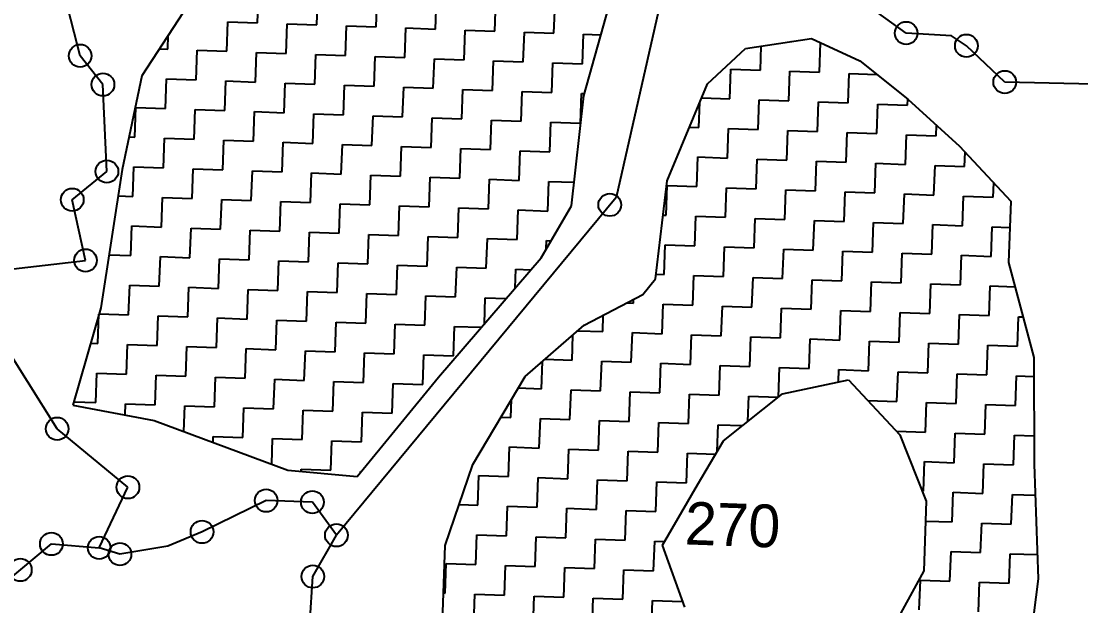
# Model space of a CAD drawing. Header units: metres. Extents: x 287345 to 291891, y 1993918 to 1999987.
# Drawn here: x 288896.2 to 289255.8, y 1998551.1 to 1998749.5 of the extents above; entities that cross this region are included whole.
import ezdxf
from ezdxf.enums import TextEntityAlignment as Align

# ---------------------------------------------------------------- set-up
doc = ezdxf.new("R2010")
doc.units = ezdxf.units.M
doc.header["$MEASUREMENT"] = 0
for name, color, linetype in [('POLY_HATCH', 12, 'Continuous'), ('POLY_PARCEL', 6, 'Continuous'), ('TEXT_PARCEL', 7, 'Continuous')]:
    doc.layers.add(name, color=color, linetype=linetype)
doc.styles.add('TEXT_MAP', font='')
doc.styles.get('TEXT_MAP').set_extended_font_data('Kruti Dev 050')

msp = doc.modelspace()

# ---------------------------------------------------------------- linework, layer by layer
for centre in [(289196.5, 1998745.44), (289216.94, 1998741.15), (288916.24, 1998737.74), (289229.96, 1998728.82), (288923.98, 1998727.96), (288925.31, 1998698.46), (288913.56, 1998688.9), (289095.94, 1998687.14), (288918.06, 1998668.31), (288908.44, 1998611.16), (288932.45, 1998591.3), (288979.36, 1998586.79), (288995.03, 1998586.24), (288957.59, 1998576.16), (289003.19, 1998575.02), (288906.48, 1998572.06), (288922.69, 1998570.74), (288929.75, 1998568.59), (288895.93, 1998563.25), (288995.18, 1998561.01)]:
    msp.add_circle(centre, 3.85)
at = {"layer": 'POLY_HATCH'}
for p, q in [((289087.08, 1998724.2), (289102.98, 1998780.62)), ((288954.8, 1998758.07), (288937.15, 1998730.9)), ((289142.04, 1998740.22), (289164.4, 1998743.6)), ((289164.4, 1998743.6), (289180.82, 1998736.07)), ((289129.1, 1998728.17), (289142.04, 1998740.22)), ((289180.82, 1998736.07), (289197.04, 1998722.99)), ((288937.15, 1998730.9), (288930.47, 1998699.17)), ((289115.42, 1998695.31), (289129.1, 1998728.17)), ((289082.98, 1998686.83), (289087.08, 1998724.2)), ((289197.04, 1998722.99), (289214.56, 1998707.09)), ((289214.56, 1998707.09), (289231.97, 1998688.4)), ((288930.47, 1998699.17), (288923.25, 1998652.18)), ((289111.46, 1998662.1), (289115.42, 1998695.31)), ((289072.62, 1998669.13), (289082.98, 1998686.83)), ((289231.97, 1998688.4), (289231.23, 1998667.59)), ((289037.82, 1998628.67), (289072.62, 1998669.13)), ((289231.23, 1998667.59), (289239.82, 1998635.32)), ((289107.1, 1998656.69), (289111.46, 1998662.1)), ((289087.27, 1998646.28), (289107.1, 1998656.69)), ((288923.25, 1998652.18), (288913.73, 1998619.17)), ((289067.19, 1998628.92), (289087.27, 1998646.28)), ((289239.82, 1998635.32), (289239.94, 1998599.19)), ((289010.21, 1998594.91), (289037.82, 1998628.67)), ((289049.44, 1998598.98), (289067.19, 1998628.92)), ((289154.57, 1998623.05), (289176.99, 1998627.82)), ((289176.99, 1998627.82), (289194.4, 1998609.14)), ((289134.54, 1998607.09), (289154.57, 1998623.05)), ((288913.73, 1998619.17), (288941.36, 1998614.02)), ((288941.36, 1998614.02), (288986.65, 1998597.13)), ((289125.67, 1998592.11), (289134.54, 1998607.09)), ((289194.4, 1998609.14), (289203.34, 1998586.59)), ((288986.65, 1998597.13), (289010.21, 1998594.91)), ((289040.13, 1998571.52), (289049.44, 1998598.98)), ((289239.94, 1998599.19), (289241.34, 1998560.23)), ((289113.83, 1998571.69), (289125.67, 1998592.11)), ((289203.34, 1998586.59), (289202.5, 1998562.99)), ((289039, 1998539.6), (289040.13, 1998571.52)), ((289121.42, 1998550.58), (289113.83, 1998571.69)), ((289202.5, 1998562.99), (289189.12, 1998538.45)), ((289241.34, 1998560.23), (289237.53, 1998531.18))]:
    msp.add_line(p, q, dxfattribs=at)
at = {"layer": 'POLY_HATCH', "linetype": 'Continuous'}
for p, q in [((288976.46, 1998748.95), (288976.81, 1998759)), ((288996.57, 1998748.23), (288996.92, 1998758.29)), ((289016.68, 1998747.52), (289017.03, 1998757.58)), ((289036.78, 1998746.81), (289037.14, 1998756.87)), ((289056.89, 1998746.1), (289057.25, 1998756.15)), ((289077, 1998745.39), (289077.36, 1998755.44)), ((288966.05, 1998739.25), (288966.4, 1998749.3)), ((288966.4, 1998749.3), (288976.46, 1998748.95)), ((288986.16, 1998738.54), (288986.51, 1998748.59)), ((288986.51, 1998748.59), (288996.57, 1998748.23)), ((289006.27, 1998737.82), (289006.62, 1998747.88)), ((289006.62, 1998747.88), (289016.68, 1998747.52)), ((289026.37, 1998737.11), (289026.73, 1998747.17)), ((289026.73, 1998747.17), (289036.78, 1998746.81)), ((288945.94, 1998739.96), (288946.11, 1998744.68)), ((289046.48, 1998736.4), (289046.84, 1998746.46)), ((289046.84, 1998746.46), (289056.89, 1998746.1)), ((289066.59, 1998735.69), (289066.95, 1998745.74)), ((289066.95, 1998745.74), (289077, 1998745.39)), ((289086.7, 1998734.98), (289087.06, 1998745.03)), ((289087.06, 1998745.03), (289092.89, 1998744.83)), ((288943.1, 1998740.06), (288945.94, 1998739.96)), ((289147.03, 1998732.84), (289147.32, 1998741.02)), ((289157.4, 1998742.54), (289157.44, 1998742.54)), ((289157.44, 1998742.54), (289157.44, 1998742.55)), ((289167.14, 1998732.13), (289167.49, 1998742.18)), ((288955.64, 1998729.55), (288955.99, 1998739.6)), ((288955.99, 1998739.6), (288966.05, 1998739.25)), ((288975.75, 1998728.84), (288976.1, 1998738.89)), ((288976.1, 1998738.89), (288986.16, 1998738.54)), ((288995.86, 1998728.13), (288996.21, 1998738.18)), ((288996.21, 1998738.18), (289006.27, 1998737.82)), ((289015.96, 1998727.41), (289016.32, 1998737.47)), ((289016.32, 1998737.47), (289026.37, 1998737.11)), ((289036.07, 1998726.7), (289036.43, 1998736.76)), ((289036.43, 1998736.76), (289046.48, 1998736.4)), ((289056.18, 1998725.99), (289056.54, 1998736.04)), ((289056.54, 1998736.04), (289066.59, 1998735.69)), ((289076.29, 1998725.28), (289076.65, 1998735.33)), ((289076.65, 1998735.33), (289086.7, 1998734.98)), ((289136.62, 1998723.14), (289136.97, 1998733.2)), ((289136.97, 1998733.2), (289147.03, 1998732.84)), ((288945.23, 1998719.85), (288945.58, 1998729.9)), ((288945.58, 1998729.9), (288955.64, 1998729.55)), ((288965.34, 1998719.14), (288965.69, 1998729.19)), ((288965.69, 1998729.19), (288975.75, 1998728.84)), ((289156.73, 1998722.43), (289157.08, 1998732.49)), ((289157.08, 1998732.49), (289167.14, 1998732.13)), ((289176.84, 1998721.72), (289177.19, 1998731.78)), ((289177.19, 1998731.78), (289186.56, 1998731.44)), ((288985.44, 1998718.43), (288985.8, 1998728.48)), ((288985.8, 1998728.48), (288995.86, 1998728.13)), ((289005.55, 1998717.71), (289005.91, 1998727.77)), ((289005.91, 1998727.77), (289015.96, 1998727.41)), ((289025.66, 1998717), (289026.02, 1998727.06)), ((289026.02, 1998727.06), (289036.07, 1998726.7)), ((289045.77, 1998716.29), (289046.13, 1998726.35)), ((289046.13, 1998726.35), (289056.18, 1998725.99)), ((289065.88, 1998715.58), (289066.24, 1998725.63)), ((289066.24, 1998725.63), (289076.29, 1998725.28)), ((289085.99, 1998714.87), (289086.35, 1998724.92)), ((289086.35, 1998724.92), (289087.28, 1998724.89)), ((289126.21, 1998713.45), (289126.51, 1998721.96)), ((289127.14, 1998723.48), (289136.62, 1998723.14)), ((289146.32, 1998712.73), (289146.67, 1998722.79)), ((289146.67, 1998722.79), (289156.73, 1998722.43)), ((289166.43, 1998712.02), (289166.78, 1998722.08)), ((289166.78, 1998722.08), (289176.84, 1998721.72)), ((289196.94, 1998721.01), (289197.02, 1998723.01)), ((288934.82, 1998710.15), (288935.17, 1998720.21)), ((288935.17, 1998720.21), (288945.23, 1998719.85)), ((288954.93, 1998709.44), (288955.28, 1998719.49)), ((288955.28, 1998719.49), (288965.34, 1998719.14)), ((288975.03, 1998708.73), (288975.39, 1998718.78)), ((288975.39, 1998718.78), (288985.44, 1998718.43)), ((289186.53, 1998711.31), (289186.89, 1998721.37)), ((289186.89, 1998721.37), (289196.94, 1998721.01)), ((288995.14, 1998708.02), (288995.5, 1998718.07)), ((288995.5, 1998718.07), (289005.55, 1998717.71)), ((289015.25, 1998707.3), (289015.61, 1998717.36)), ((289015.61, 1998717.36), (289025.66, 1998717)), ((289035.36, 1998706.59), (289035.72, 1998716.65)), ((289035.72, 1998716.65), (289045.77, 1998716.29)), ((289055.47, 1998705.88), (289055.83, 1998715.94)), ((289055.83, 1998715.94), (289065.88, 1998715.58)), ((289075.58, 1998705.17), (289075.94, 1998715.22)), ((289075.94, 1998715.22), (289085.99, 1998714.87)), ((289123.01, 1998713.56), (289126.21, 1998713.45)), ((289135.91, 1998703.04), (289136.26, 1998713.09)), ((289136.26, 1998713.09), (289146.32, 1998712.73)), ((289156.02, 1998702.32), (289156.37, 1998712.38)), ((289156.37, 1998712.38), (289166.43, 1998712.02)), ((289176.12, 1998701.61), (289176.48, 1998711.67)), ((289176.48, 1998711.67), (289186.53, 1998711.31)), ((289206.64, 1998710.6), (289206.77, 1998714.16)), ((288932.8, 1998710.22), (288934.82, 1998710.15)), ((288944.52, 1998699.74), (288944.87, 1998709.8)), ((288944.87, 1998709.8), (288954.93, 1998709.44)), ((288964.62, 1998699.03), (288964.98, 1998709.08)), ((288964.98, 1998709.08), (288975.03, 1998708.73)), ((288984.73, 1998698.32), (288985.09, 1998708.37)), ((288985.09, 1998708.37), (288995.14, 1998708.02)), ((289004.84, 1998697.61), (289005.2, 1998707.66)), ((289005.2, 1998707.66), (289015.25, 1998707.3)), ((289196.23, 1998700.9), (289196.59, 1998710.95)), ((289196.59, 1998710.95), (289206.64, 1998710.6)), ((289024.95, 1998696.89), (289025.31, 1998706.95)), ((289025.31, 1998706.95), (289035.36, 1998706.59)), ((289045.06, 1998696.18), (289045.42, 1998706.24)), ((289045.42, 1998706.24), (289055.47, 1998705.88)), ((289065.17, 1998695.47), (289065.52, 1998705.53)), ((289065.52, 1998705.53), (289075.58, 1998705.17)), ((289216.34, 1998700.19), (289216.51, 1998704.99)), ((289125.5, 1998693.34), (289125.85, 1998703.39)), ((289125.85, 1998703.39), (289135.91, 1998703.04)), ((289145.61, 1998692.62), (289145.96, 1998702.68)), ((289145.96, 1998702.68), (289156.02, 1998702.32)), ((289165.71, 1998691.91), (289166.07, 1998701.97)), ((289166.07, 1998701.97), (289176.12, 1998701.61)), ((289185.82, 1998691.2), (289186.18, 1998701.26)), ((289186.18, 1998701.26), (289196.23, 1998700.9)), ((289205.93, 1998690.49), (289206.29, 1998700.54)), ((289206.29, 1998700.54), (289216.34, 1998700.19)), ((288934.1, 1998690.04), (288934.46, 1998700.1)), ((288934.46, 1998700.1), (288944.52, 1998699.74)), ((288954.21, 1998689.33), (288954.57, 1998699.38)), ((288954.57, 1998699.38), (288964.62, 1998699.03)), ((288974.32, 1998688.62), (288974.68, 1998698.67)), ((288974.68, 1998698.67), (288984.73, 1998698.32)), ((288994.43, 1998687.91), (288994.79, 1998697.96)), ((288994.79, 1998697.96), (289004.84, 1998697.61)), ((289014.54, 1998687.2), (289014.9, 1998697.25)), ((289014.9, 1998697.25), (289024.95, 1998696.89)), ((289034.65, 1998686.48), (289035.01, 1998696.54)), ((289035.01, 1998696.54), (289045.06, 1998696.18)), ((289054.76, 1998685.77), (289055.11, 1998695.83)), ((289055.11, 1998695.83), (289065.17, 1998695.47)), ((289074.87, 1998685.06), (289075.22, 1998695.12)), ((289075.22, 1998695.12), (289083.85, 1998694.81)), ((289115.09, 1998683.64), (289115.44, 1998693.69)), ((289115.44, 1998693.69), (289125.5, 1998693.34)), ((289226.04, 1998689.78), (289226.21, 1998694.58)), ((288929.09, 1998690.22), (288934.1, 1998690.04)), ((288943.8, 1998679.63), (288944.16, 1998689.69)), ((288944.16, 1998689.69), (288954.21, 1998689.33)), ((289135.19, 1998682.93), (289135.55, 1998692.98)), ((289135.55, 1998692.98), (289145.61, 1998692.62)), ((289155.3, 1998682.21), (289155.66, 1998692.27)), ((289155.66, 1998692.27), (289165.71, 1998691.91)), ((289175.41, 1998681.5), (289175.77, 1998691.56)), ((289175.77, 1998691.56), (289185.82, 1998691.2)), ((289195.52, 1998680.79), (289195.88, 1998690.85)), ((289195.88, 1998690.85), (289205.93, 1998690.49)), ((289215.63, 1998680.08), (289215.99, 1998690.13)), ((289215.99, 1998690.13), (289226.04, 1998689.78)), ((288963.91, 1998678.92), (288964.27, 1998688.97)), ((288964.27, 1998688.97), (288974.32, 1998688.62)), ((288984.02, 1998678.21), (288984.38, 1998688.26)), ((288984.38, 1998688.26), (288994.43, 1998687.91)), ((289004.13, 1998677.5), (289004.49, 1998687.55)), ((289004.49, 1998687.55), (289014.54, 1998687.2)), ((289024.24, 1998676.79), (289024.6, 1998686.84)), ((289024.6, 1998686.84), (289034.65, 1998686.48)), ((289044.35, 1998676.07), (289044.7, 1998686.13)), ((289044.7, 1998686.13), (289054.76, 1998685.77)), ((289064.46, 1998675.36), (289064.81, 1998685.42)), ((289064.81, 1998685.42), (289074.87, 1998685.06)), ((289114.03, 1998683.67), (289115.09, 1998683.64)), ((289124.78, 1998673.23), (289125.14, 1998683.28)), ((289125.14, 1998683.28), (289135.19, 1998682.93)), ((289144.89, 1998672.52), (289145.25, 1998682.57)), ((289145.25, 1998682.57), (289155.3, 1998682.21)), ((288933.39, 1998669.93), (288933.75, 1998679.99)), ((288933.75, 1998679.99), (288943.8, 1998679.63)), ((288953.5, 1998669.22), (288953.86, 1998679.28)), ((288953.86, 1998679.28), (288963.91, 1998678.92)), ((289165, 1998671.8), (289165.36, 1998681.86)), ((289165.36, 1998681.86), (289175.41, 1998681.5)), ((289185.11, 1998671.09), (289185.47, 1998681.15)), ((289185.47, 1998681.15), (289195.52, 1998680.79)), ((289205.22, 1998670.38), (289205.58, 1998680.44)), ((289205.58, 1998680.44), (289215.63, 1998680.08)), ((289225.33, 1998669.67), (289225.69, 1998679.72)), ((289225.69, 1998679.72), (289231.65, 1998679.51)), ((288973.61, 1998668.51), (288973.97, 1998678.56)), ((288973.97, 1998678.56), (288984.02, 1998678.21)), ((288993.72, 1998667.8), (288994.08, 1998677.85)), ((288994.08, 1998677.85), (289004.13, 1998677.5)), ((289013.83, 1998667.09), (289014.19, 1998677.14)), ((289014.19, 1998677.14), (289024.24, 1998676.79)), ((289033.94, 1998666.37), (289034.29, 1998676.43)), ((289034.29, 1998676.43), (289044.35, 1998676.07)), ((289054.05, 1998665.66), (289054.4, 1998675.72)), ((289054.4, 1998675.72), (289064.46, 1998675.36)), ((289074.41, 1998672.19), (289074.51, 1998675.01)), ((289074.51, 1998675.01), (289076.03, 1998674.95)), ((289114.37, 1998663.53), (289114.73, 1998673.58)), ((289114.73, 1998673.58), (289124.78, 1998673.23)), ((289134.48, 1998662.82), (289134.84, 1998672.87)), ((289134.84, 1998672.87), (289144.89, 1998672.52)), ((289154.59, 1998662.11), (289154.95, 1998672.16)), ((289154.95, 1998672.16), (289165, 1998671.8)), ((288926.01, 1998670.19), (288933.39, 1998669.93)), ((288943.09, 1998659.52), (288943.45, 1998669.58)), ((288943.45, 1998669.58), (288953.5, 1998669.22)), ((288963.2, 1998658.81), (288963.56, 1998668.87)), ((288963.56, 1998668.87), (288973.61, 1998668.51)), ((288983.31, 1998658.1), (288983.67, 1998668.15)), ((288983.67, 1998668.15), (288993.72, 1998667.8)), ((289174.7, 1998661.39), (289175.06, 1998671.45)), ((289175.06, 1998671.45), (289185.11, 1998671.09)), ((289194.81, 1998660.68), (289195.17, 1998670.74)), ((289195.17, 1998670.74), (289205.22, 1998670.38)), ((289214.92, 1998659.97), (289215.27, 1998670.03)), ((289215.27, 1998670.03), (289225.33, 1998669.67)), ((289003.42, 1998657.39), (289003.77, 1998667.44)), ((289003.77, 1998667.44), (289013.83, 1998667.09)), ((289023.53, 1998656.68), (289023.88, 1998666.73)), ((289023.88, 1998666.73), (289033.94, 1998666.37)), ((289043.64, 1998655.96), (289043.99, 1998666.02)), ((289043.99, 1998666.02), (289054.05, 1998665.66)), ((289063.88, 1998658.97), (289064.1, 1998665.31)), ((289064.1, 1998665.31), (289069.18, 1998665.13)), ((289111.64, 1998663.63), (289114.37, 1998663.53)), ((289124.07, 1998653.12), (289124.43, 1998663.17)), ((289124.43, 1998663.17), (289134.48, 1998662.82)), ((289144.18, 1998652.41), (289144.54, 1998662.46)), ((289144.54, 1998662.46), (289154.59, 1998662.11)), ((289164.29, 1998651.7), (289164.65, 1998661.75)), ((289164.65, 1998661.75), (289174.7, 1998661.39)), ((289184.4, 1998650.98), (289184.76, 1998661.04)), ((289184.76, 1998661.04), (289194.81, 1998660.68)), ((288932.68, 1998649.82), (288933.04, 1998659.88)), ((288933.04, 1998659.88), (288943.09, 1998659.52)), ((288952.79, 1998649.11), (288953.15, 1998659.17)), ((288953.15, 1998659.17), (288963.2, 1998658.81)), ((288972.9, 1998648.4), (288973.26, 1998658.46)), ((288973.26, 1998658.46), (288983.31, 1998658.1)), ((288993.01, 1998647.69), (288993.36, 1998657.74)), ((288993.36, 1998657.74), (289003.42, 1998657.39)), ((289204.51, 1998650.27), (289204.86, 1998660.33)), ((289204.86, 1998660.33), (289214.92, 1998659.97)), ((289224.62, 1998649.56), (289224.97, 1998659.62)), ((289224.97, 1998659.62), (289233.44, 1998659.32)), ((289013.12, 1998646.98), (289013.47, 1998657.03)), ((289013.47, 1998657.03), (289023.53, 1998656.68)), ((289033.23, 1998646.27), (289033.58, 1998656.32)), ((289033.58, 1998656.32), (289043.64, 1998655.96)), ((289053.38, 1998646.76), (289053.69, 1998655.61)), ((289053.69, 1998655.61), (289060.77, 1998655.36)), ((289101.79, 1998653.91), (289103.96, 1998653.83)), ((289103.96, 1998653.83), (289104.01, 1998655.07)), ((288922.27, 1998640.13), (288922.62, 1998650.02)), ((288922.67, 1998650.18), (288932.68, 1998649.82)), ((289113.66, 1998643.42), (289114.02, 1998653.47)), ((289114.02, 1998653.47), (289124.07, 1998653.12)), ((289133.77, 1998642.71), (289134.13, 1998652.76)), ((289134.13, 1998652.76), (289144.18, 1998652.41)), ((289153.88, 1998642), (289154.24, 1998652.05)), ((289154.24, 1998652.05), (289164.29, 1998651.7)), ((289173.99, 1998641.28), (289174.35, 1998651.34)), ((289174.35, 1998651.34), (289184.4, 1998650.98)), ((289194.1, 1998640.57), (289194.45, 1998650.63)), ((289194.45, 1998650.63), (289204.51, 1998650.27)), ((289214.21, 1998639.86), (289214.56, 1998649.92)), ((289214.56, 1998649.92), (289224.62, 1998649.56)), ((288942.38, 1998639.41), (288942.74, 1998649.47)), ((288942.74, 1998649.47), (288952.79, 1998649.11)), ((288962.49, 1998638.7), (288962.85, 1998648.76)), ((288962.85, 1998648.76), (288972.9, 1998648.4)), ((288982.6, 1998637.99), (288982.95, 1998648.04)), ((288982.95, 1998648.04), (288993.01, 1998647.69)), ((289002.71, 1998637.28), (289003.06, 1998647.33)), ((289003.06, 1998647.33), (289013.12, 1998646.98)), ((289022.82, 1998636.57), (289023.17, 1998646.62)), ((289023.17, 1998646.62), (289033.23, 1998646.27)), ((289093.55, 1998644.13), (289093.75, 1998649.68)), ((289234.32, 1998639.15), (289234.67, 1998649.2)), ((289234.67, 1998649.2), (289236.14, 1998649.15)), ((289042.93, 1998635.86), (289043.28, 1998645.91)), ((289043.28, 1998645.91), (289052.37, 1998645.59)), ((289083.14, 1998634.43), (289083.45, 1998642.98)), ((289085.13, 1998644.43), (289093.55, 1998644.13)), ((289103.25, 1998633.72), (289103.61, 1998643.78)), ((289103.61, 1998643.78), (289113.66, 1998643.42)), ((289123.36, 1998633.01), (289123.72, 1998643.06)), ((289123.72, 1998643.06), (289133.77, 1998642.71)), ((288919.8, 1998640.21), (288922.27, 1998640.13)), ((288931.97, 1998629.71), (288932.33, 1998639.77)), ((288932.33, 1998639.77), (288942.38, 1998639.41)), ((289143.47, 1998632.3), (289143.83, 1998642.35)), ((289143.83, 1998642.35), (289153.88, 1998642)), ((289163.58, 1998631.59), (289163.94, 1998641.64)), ((289163.94, 1998641.64), (289173.99, 1998641.28)), ((289183.69, 1998630.87), (289184.04, 1998640.93)), ((289184.04, 1998640.93), (289194.1, 1998640.57)), ((289203.8, 1998630.16), (289204.15, 1998640.22)), ((289204.15, 1998640.22), (289214.21, 1998639.86)), ((289223.91, 1998629.45), (289224.26, 1998639.51)), ((289224.26, 1998639.51), (289234.32, 1998639.15)), ((288952.08, 1998629), (288952.43, 1998639.06)), ((288952.43, 1998639.06), (288962.49, 1998638.7)), ((288972.19, 1998628.29), (288972.54, 1998638.35)), ((288972.54, 1998638.35), (288982.6, 1998637.99)), ((288992.3, 1998627.58), (288992.65, 1998637.63)), ((288992.65, 1998637.63), (289002.71, 1998637.28)), ((289012.41, 1998626.87), (289012.76, 1998636.92)), ((289012.76, 1998636.92), (289022.82, 1998636.57)), ((289032.52, 1998626.16), (289032.87, 1998636.21)), ((289032.87, 1998636.21), (289042.93, 1998635.86)), ((289072.73, 1998624.73), (289073.06, 1998634)), ((289073.94, 1998634.76), (289083.14, 1998634.43)), ((289092.84, 1998624.02), (289093.2, 1998634.08)), ((289093.2, 1998634.08), (289103.25, 1998633.72)), ((289112.95, 1998623.31), (289113.31, 1998633.37)), ((289113.31, 1998633.37), (289123.36, 1998633.01)), ((289133.06, 1998622.6), (289133.42, 1998632.65)), ((289133.42, 1998632.65), (289143.47, 1998632.3)), ((289153.17, 1998621.93), (289153.52, 1998631.94)), ((289153.52, 1998631.94), (289163.58, 1998631.59)), ((288921.56, 1998620.02), (288921.92, 1998630.07)), ((288921.92, 1998630.07), (288931.97, 1998629.71)), ((288941.67, 1998619.3), (288942.02, 1998629.36)), ((288942.02, 1998629.36), (288952.08, 1998629)), ((288961.78, 1998618.59), (288962.13, 1998628.65)), ((288962.13, 1998628.65), (288972.19, 1998628.29)), ((289173.49, 1998627.07), (289173.63, 1998631.23)), ((289173.63, 1998631.23), (289183.69, 1998630.87)), ((289193.39, 1998620.46), (289193.74, 1998630.52)), ((289193.74, 1998630.52), (289203.8, 1998630.16)), ((289213.5, 1998619.75), (289213.85, 1998629.81)), ((289213.85, 1998629.81), (289223.91, 1998629.45)), ((289233.6, 1998619.04), (289233.96, 1998629.1)), ((289233.96, 1998629.1), (289239.84, 1998628.89)), ((288981.89, 1998617.88), (288982.24, 1998627.94)), ((288982.24, 1998627.94), (288992.3, 1998627.58)), ((289002, 1998617.17), (289002.35, 1998627.22)), ((289002.35, 1998627.22), (289012.41, 1998626.87)), ((289022.1, 1998616.46), (289022.46, 1998626.51)), ((289022.46, 1998626.51), (289032.52, 1998626.16)), ((289064.87, 1998625.01), (289072.73, 1998624.73)), ((289082.43, 1998614.32), (289082.79, 1998624.38)), ((289082.79, 1998624.38), (289092.84, 1998624.02)), ((289102.54, 1998613.61), (289102.9, 1998623.67)), ((289102.9, 1998623.67), (289112.95, 1998623.31)), ((289122.65, 1998612.9), (289123.01, 1998622.95)), ((289123.01, 1998622.95), (289133.06, 1998622.6)), ((289142.81, 1998613.68), (289143.11, 1998622.24)), ((289143.11, 1998622.24), (289153.12, 1998621.89)), ((288914.05, 1998620.28), (288921.56, 1998620.02)), ((288931.48, 1998615.86), (288931.61, 1998619.66)), ((288931.61, 1998619.66), (288941.67, 1998619.3)), ((288951.42, 1998610.27), (288951.72, 1998618.95)), ((288951.72, 1998618.95), (288961.78, 1998618.59)), ((288971.48, 1998608.18), (288971.83, 1998618.24)), ((288971.83, 1998618.24), (288981.89, 1998617.88)), ((289062.32, 1998615.04), (289062.54, 1998621.08)), ((289183.52, 1998620.81), (289193.39, 1998620.46)), ((289203.09, 1998610.05), (289203.44, 1998620.11)), ((289203.44, 1998620.11), (289213.5, 1998619.75)), ((289223.19, 1998609.34), (289223.55, 1998619.4)), ((289223.55, 1998619.4), (289233.6, 1998619.04)), ((288991.59, 1998607.47), (288991.94, 1998617.53)), ((288991.94, 1998617.53), (289002, 1998617.17)), ((289011.69, 1998606.76), (289012.05, 1998616.81)), ((289012.05, 1998616.81), (289022.1, 1998616.46)), ((289059.02, 1998615.15), (289062.32, 1998615.04)), ((289072.02, 1998604.62), (289072.38, 1998614.68)), ((289072.38, 1998614.68), (289082.43, 1998614.32)), ((289092.13, 1998603.91), (289092.49, 1998613.97)), ((289092.49, 1998613.97), (289102.54, 1998613.61)), ((289112.24, 1998603.2), (289112.6, 1998613.26)), ((289112.6, 1998613.26), (289122.65, 1998612.9)), ((289132.38, 1998603.44), (289132.7, 1998612.54)), ((289132.7, 1998612.54), (289141.02, 1998612.25)), ((289193.22, 1998610.4), (289203.09, 1998610.05)), ((288961.35, 1998606.57), (288961.42, 1998608.54)), ((288961.42, 1998608.54), (288971.48, 1998608.18)), ((288981.22, 1998599.16), (288981.53, 1998607.83)), ((288981.53, 1998607.83), (288991.59, 1998607.47)), ((289001.28, 1998597.06), (289001.64, 1998607.12)), ((289001.64, 1998607.12), (289011.69, 1998606.76)), ((289212.78, 1998599.64), (289213.14, 1998609.7)), ((289213.14, 1998609.7), (289223.19, 1998609.34)), ((289232.89, 1998598.93), (289233.25, 1998608.99)), ((289233.25, 1998608.99), (289239.91, 1998608.75)), ((289061.61, 1998594.93), (289061.97, 1998604.98)), ((289061.97, 1998604.98), (289072.02, 1998604.62)), ((289081.72, 1998594.21), (289082.08, 1998604.27)), ((289082.08, 1998604.27), (289092.13, 1998603.91)), ((289101.83, 1998593.5), (289102.18, 1998603.56)), ((289102.18, 1998603.56), (289112.24, 1998603.2)), ((289121.94, 1998592.79), (289122.29, 1998602.85)), ((289122.29, 1998602.85), (289131.83, 1998602.51)), ((289202.37, 1998589.95), (289202.73, 1998600)), ((289202.73, 1998600), (289212.78, 1998599.64)), ((288991.2, 1998596.7), (288991.23, 1998597.42)), ((288991.23, 1998597.42), (289001.28, 1998597.06)), ((289011.32, 1998596.28), (289011.34, 1998596.71)), ((289011.34, 1998596.71), (289011.66, 1998596.69)), ((289222.48, 1998589.23), (289222.84, 1998599.29)), ((289222.84, 1998599.29), (289232.89, 1998598.93)), ((289051.2, 1998585.23), (289051.56, 1998595.28)), ((289051.56, 1998595.28), (289061.61, 1998594.93)), ((289071.31, 1998584.52), (289071.67, 1998594.57)), ((289071.67, 1998594.57), (289081.72, 1998594.21)), ((289091.42, 1998583.8), (289091.77, 1998593.86)), ((289091.77, 1998593.86), (289101.83, 1998593.5)), ((289111.53, 1998583.09), (289111.88, 1998593.15)), ((289111.88, 1998593.15), (289121.94, 1998592.79)), ((289202, 1998589.96), (289202.37, 1998589.95)), ((289212.07, 1998579.53), (289212.43, 1998589.59)), ((289212.43, 1998589.59), (289222.48, 1998589.23)), ((289232.18, 1998578.82), (289232.54, 1998588.88)), ((289232.54, 1998588.88), (289240.32, 1998588.6)), ((289044.85, 1998585.45), (289051.2, 1998585.23)), ((289060.9, 1998574.82), (289061.26, 1998584.87)), ((289061.26, 1998584.87), (289071.31, 1998584.52)), ((289081.01, 1998574.11), (289081.36, 1998584.16)), ((289081.36, 1998584.16), (289091.42, 1998583.8)), ((289101.12, 1998573.39), (289101.47, 1998583.45)), ((289101.47, 1998583.45), (289111.53, 1998583.09)), ((289203.1, 1998579.85), (289212.07, 1998579.53)), ((289221.77, 1998569.12), (289222.13, 1998579.18)), ((289222.13, 1998579.18), (289232.18, 1998578.82)), ((289050.49, 1998565.12), (289050.85, 1998575.17)), ((289050.85, 1998575.17), (289060.9, 1998574.82)), ((289070.6, 1998564.41), (289070.95, 1998574.46)), ((289070.95, 1998574.46), (289081.01, 1998574.11)), ((289090.71, 1998563.7), (289091.06, 1998573.75)), ((289091.06, 1998573.75), (289101.12, 1998573.39)), ((289110.82, 1998562.98), (289111.17, 1998573.04)), ((289111.17, 1998573.04), (289114.54, 1998572.92)), ((289211.36, 1998559.43), (289211.72, 1998569.48)), ((289211.72, 1998569.48), (289221.77, 1998569.12)), ((289231.47, 1998558.71), (289231.83, 1998568.77)), ((289231.83, 1998568.77), (289241.04, 1998568.44)), ((289040.08, 1998555.42), (289040.43, 1998565.47)), ((289040.43, 1998565.47), (289050.49, 1998565.12)), ((289060.19, 1998554.71), (289060.54, 1998564.76)), ((289060.54, 1998564.76), (289070.6, 1998564.41)), ((289080.3, 1998554), (289080.65, 1998564.05)), ((289080.65, 1998564.05), (289090.71, 1998563.7)), ((289100.41, 1998553.29), (289100.76, 1998563.34)), ((289100.76, 1998563.34), (289110.82, 1998562.98)), ((289200.95, 1998549.73), (289201.31, 1998559.78)), ((289201.31, 1998559.78), (289211.36, 1998559.43)), ((289221.06, 1998549.02), (289221.42, 1998559.07)), ((289221.42, 1998559.07), (289231.47, 1998558.71)), ((289039.56, 1998555.44), (289040.08, 1998555.42)), ((289049.78, 1998545.01), (289050.13, 1998555.06)), ((289050.13, 1998555.06), (289060.19, 1998554.71)), ((289069.89, 1998544.3), (289070.24, 1998554.35)), ((289070.24, 1998554.35), (289080.3, 1998554)), ((289090, 1998543.59), (289090.35, 1998553.64)), ((289090.35, 1998553.64), (289100.41, 1998553.29)), ((289110.1, 1998542.87), (289110.46, 1998552.93)), ((289110.46, 1998552.93), (289120.52, 1998552.57)), ((289120.52, 1998552.57), (289120.53, 1998553.05))]:
    msp.add_line(p, q, dxfattribs=at)
at = {"layer": 'POLY_PARCEL'}
for p, q in [((289122.83, 1998798.58), (289098.06, 1998689.7)), ((289196.5, 1998745.44), (289122.83, 1998798.58)), ((288916.24, 1998737.74), (288909.98, 1998762.19)), ((289211.91, 1998744.5), (289196.5, 1998745.44)), ((289216.94, 1998741.15), (289211.91, 1998744.5)), ((289229.96, 1998728.82), (289216.94, 1998741.15)), ((288923.98, 1998727.96), (288916.24, 1998737.74)), ((288925.31, 1998698.46), (288923.98, 1998727.96)), ((289260.03, 1998728.15), (289229.96, 1998728.82)), ((288913.56, 1998688.9), (288925.31, 1998698.46)), ((289098.06, 1998689.7), (289003.19, 1998575.02)), ((288918.06, 1998668.31), (288913.56, 1998688.9)), ((288883.69, 1998664.3), (288918.06, 1998668.31)), ((288908.44, 1998611.16), (288888.18, 1998643.23)), ((288932.45, 1998591.3), (288908.44, 1998611.16)), ((288922.69, 1998570.74), (288932.45, 1998591.3)), ((288979.36, 1998586.79), (288957.59, 1998576.16)), ((288995.03, 1998586.24), (288979.36, 1998586.79)), ((289003.19, 1998575.02), (288995.03, 1998586.24)), ((288957.59, 1998576.16), (288946.01, 1998571.34)), ((288995.18, 1998561.01), (289003.19, 1998575.02)), ((288890.57, 1998558.78), (288906.48, 1998572.06)), ((288906.48, 1998572.06), (288922.69, 1998570.74)), ((288946.01, 1998571.34), (288929.75, 1998568.59)), ((288929.75, 1998568.59), (288922.69, 1998570.74)), ((288994.22, 1998545.22), (288995.18, 1998561.01))]:
    msp.add_line(p, q, dxfattribs=at)

# ---------------------------------------------------------------- texts
at = {"layer": 'TEXT_PARCEL', "style": 'TEXT_MAP'}
msp.add_text('270', height=14.488, rotation=357.9734, dxfattribs=at).set_placement((289137.62, 1998578.61), align=Align.MIDDLE)

doc.saveas('drawing.dxf')
